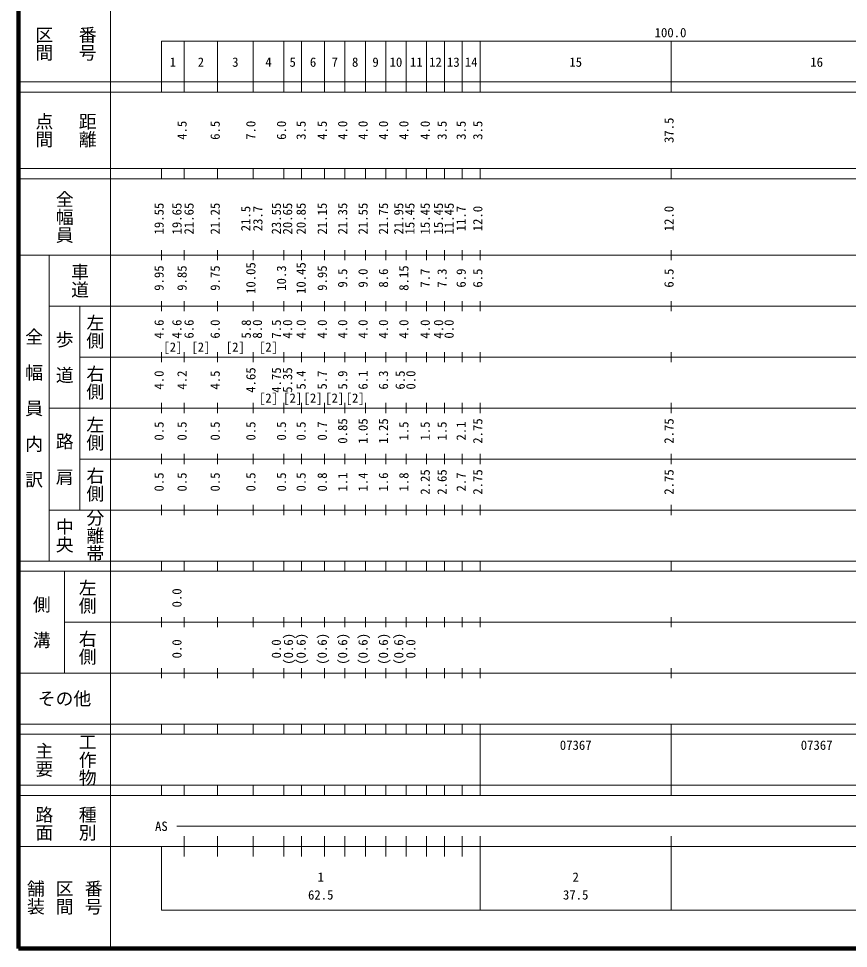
# Model space of a CAD drawing. Units: millimetres on the paper, enlarged 1000 times. Extents: x 40000 to 680000, y 20000 to 380000.
# Drawn here: x 40000 to 202727, y 20000 to 202409 of the extents above; entities that cross this region are included whole.
import ezdxf
from ezdxf.enums import TextEntityAlignment as Align

# ---------------------------------------------------------------- set-up
doc = ezdxf.new("R2010")
doc.units = ezdxf.units.MM
doc.header["$LTSCALE"] = 1000
doc.layers.add('M-TTL', color=2, linetype='Continuous', lineweight=140)
doc.layers.add('M-TTL-BAND', color=7, linetype='Continuous', lineweight=13)
doc.styles.add('@ＭＳ ゴシック', font='')
doc.styles.add('ＭＳ ゴシック', font='')
doc.styles.get('@ＭＳ ゴシック').set_extended_font_data('@MS Gothic')
doc.styles.get('ＭＳ ゴシック').set_extended_font_data('MS Gothic')

msp = doc.modelspace()

# ---------------------------------------------------------------- linework, layer by layer
at = {"layer": 'M-TTL'}
for p, q in [((40000, 380000), (40000, 20000)), ((40000, 20000), (680000, 20000))]:
    msp.add_line(p, q, dxfattribs=at)
at = {"layer": 'M-TTL-BAND'}
for p, q in [((58000, 370000), (58000, 20000)), ((68000, 198000), (579000, 198000)), ((68000, 198000), (68000, 188000)), ((72500, 188000), (72500, 198000)), ((79000, 188000), (79000, 198000)), ((86000, 188000), (86000, 198000)), ((92000, 188000), (92000, 198000)), ((95500, 188000), (95500, 198000)), ((100000, 188000), (100000, 198000)), ((104000, 188000), (104000, 198000)), ((108000, 188000), (108000, 198000)), ((112000, 188000), (112000, 198000)), ((116000, 188000), (116000, 198000)), ((120000, 188000), (120000, 198000)), ((123500, 188000), (123500, 198000)), ((127000, 188000), (127000, 198000)), ((130500, 188000), (130500, 198000)), ((168000, 188000), (168000, 198000)), ((40000, 190000), (579000, 190000)), ((40000, 188000), (579000, 188000)), ((40000, 173000), (579000, 173000)), ((68000, 171000), (68000, 173000)), ((72500, 171000), (72500, 173000)), ((79000, 171000), (79000, 173000)), ((86000, 171000), (86000, 173000)), ((92000, 171000), (92000, 173000)), ((95500, 171000), (95500, 173000)), ((100000, 171000), (100000, 173000)), ((104000, 171000), (104000, 173000)), ((108000, 171000), (108000, 173000)), ((112000, 171000), (112000, 173000)), ((116000, 171000), (116000, 173000)), ((120000, 171000), (120000, 173000)), ((123500, 171000), (123500, 173000)), ((127000, 171000), (127000, 173000)), ((130500, 171000), (130500, 173000)), ((168000, 171000), (168000, 173000)), ((40000, 171000), (579000, 171000)), ((68000, 155000), (68000, 157000)), ((72500, 155000), (72500, 157000)), ((79000, 155000), (79000, 157000)), ((86000, 155000), (86000, 157000)), ((92000, 155000), (92000, 157000)), ((95500, 155000), (95500, 157000)), ((100000, 155000), (100000, 157000)), ((104000, 155000), (104000, 157000)), ((108000, 155000), (108000, 157000)), ((112000, 155000), (112000, 157000)), ((116000, 155000), (116000, 157000)), ((120000, 155000), (120000, 157000)), ((123500, 155000), (123500, 157000)), ((127000, 155000), (127000, 157000)), ((130500, 155000), (130500, 157000)), ((168000, 155000), (168000, 157000)), ((40000, 156000), (579000, 156000)), ((46000, 96000), (46000, 156000)), ((46000, 146000), (579000, 146000)), ((52000, 146000), (52000, 106000)), ((68000, 145000), (68000, 147000)), ((72500, 145000), (72500, 147000)), ((79000, 145000), (79000, 147000)), ((86000, 145000), (86000, 147000)), ((92000, 145000), (92000, 147000)), ((95500, 145000), (95500, 147000)), ((100000, 145000), (100000, 147000)), ((104000, 145000), (104000, 147000)), ((108000, 145000), (108000, 147000)), ((112000, 145000), (112000, 147000)), ((116000, 145000), (116000, 147000)), ((120000, 145000), (120000, 147000)), ((123500, 145000), (123500, 147000)), ((127000, 145000), (127000, 147000)), ((130500, 145000), (130500, 147000)), ((168000, 145000), (168000, 147000)), ((68000, 135000), (68000, 137000)), ((72500, 135000), (72500, 137000)), ((79000, 135000), (79000, 137000)), ((86000, 135000), (86000, 137000)), ((92000, 135000), (92000, 137000)), ((95500, 135000), (95500, 137000)), ((100000, 135000), (100000, 137000)), ((104000, 135000), (104000, 137000)), ((108000, 135000), (108000, 137000)), ((112000, 135000), (112000, 137000)), ((116000, 135000), (116000, 137000)), ((120000, 135000), (120000, 137000)), ((123500, 135000), (123500, 137000)), ((127000, 135000), (127000, 137000)), ((130500, 135000), (130500, 137000)), ((168000, 135000), (168000, 137000)), ((52000, 136000), (579000, 136000)), ((46000, 126000), (579000, 126000)), ((68000, 125000), (68000, 127000)), ((72500, 125000), (72500, 127000)), ((79000, 125000), (79000, 127000)), ((86000, 125000), (86000, 127000)), ((92000, 125000), (92000, 127000)), ((95500, 125000), (95500, 127000)), ((100000, 125000), (100000, 127000)), ((104000, 125000), (104000, 127000)), ((108000, 125000), (108000, 127000)), ((112000, 125000), (112000, 127000)), ((116000, 125000), (116000, 127000)), ((120000, 125000), (120000, 127000)), ((123500, 125000), (123500, 127000)), ((127000, 125000), (127000, 127000)), ((130500, 125000), (130500, 127000)), ((168000, 125000), (168000, 127000)), ((68000, 115000), (68000, 117000)), ((72500, 115000), (72500, 117000)), ((79000, 115000), (79000, 117000)), ((86000, 115000), (86000, 117000)), ((92000, 115000), (92000, 117000)), ((95500, 115000), (95500, 117000)), ((100000, 115000), (100000, 117000)), ((104000, 115000), (104000, 117000)), ((108000, 115000), (108000, 117000)), ((112000, 115000), (112000, 117000)), ((116000, 115000), (116000, 117000)), ((120000, 115000), (120000, 117000)), ((123500, 115000), (123500, 117000)), ((127000, 115000), (127000, 117000)), ((130500, 115000), (130500, 117000)), ((168000, 115000), (168000, 117000)), ((52000, 116000), (579000, 116000)), ((46000, 106000), (579000, 106000)), ((68000, 105000), (68000, 107000)), ((72500, 105000), (72500, 107000)), ((79000, 105000), (79000, 107000)), ((86000, 105000), (86000, 107000)), ((92000, 105000), (92000, 107000)), ((95500, 105000), (95500, 107000)), ((100000, 105000), (100000, 107000)), ((104000, 105000), (104000, 107000)), ((108000, 105000), (108000, 107000)), ((112000, 105000), (112000, 107000)), ((116000, 105000), (116000, 107000)), ((120000, 105000), (120000, 107000)), ((123500, 105000), (123500, 107000)), ((127000, 105000), (127000, 107000)), ((130500, 105000), (130500, 107000)), ((168000, 105000), (168000, 107000)), ((40000, 96000), (579000, 96000)), ((68000, 94000), (68000, 96000)), ((72500, 94000), (72500, 96000)), ((79000, 94000), (79000, 96000)), ((86000, 94000), (86000, 96000)), ((92000, 94000), (92000, 96000)), ((95500, 94000), (95500, 96000)), ((100000, 94000), (100000, 96000)), ((104000, 94000), (104000, 96000)), ((108000, 94000), (108000, 96000)), ((112000, 94000), (112000, 96000)), ((116000, 94000), (116000, 96000)), ((120000, 94000), (120000, 96000)), ((123500, 94000), (123500, 96000)), ((127000, 94000), (127000, 96000)), ((130500, 94000), (130500, 96000)), ((168000, 94000), (168000, 96000)), ((40000, 94000), (579000, 94000)), ((49000, 94000), (49000, 74000)), ((49000, 84000), (579000, 84000)), ((68000, 83000), (68000, 85000)), ((72500, 83000), (72500, 85000)), ((79000, 83000), (79000, 85000)), ((86000, 83000), (86000, 85000)), ((92000, 83000), (92000, 85000)), ((95500, 83000), (95500, 85000)), ((100000, 83000), (100000, 85000)), ((104000, 83000), (104000, 85000)), ((108000, 83000), (108000, 85000)), ((112000, 83000), (112000, 85000)), ((116000, 83000), (116000, 85000)), ((120000, 83000), (120000, 85000)), ((123500, 83000), (123500, 85000)), ((127000, 83000), (127000, 85000)), ((130500, 83000), (130500, 85000)), ((168000, 83000), (168000, 85000)), ((68000, 73000), (68000, 75000)), ((72500, 73000), (72500, 75000)), ((79000, 73000), (79000, 75000)), ((86000, 73000), (86000, 75000)), ((92000, 73000), (92000, 75000)), ((95500, 73000), (95500, 75000)), ((100000, 73000), (100000, 75000)), ((104000, 73000), (104000, 75000)), ((108000, 73000), (108000, 75000)), ((112000, 73000), (112000, 75000)), ((116000, 73000), (116000, 75000)), ((120000, 73000), (120000, 75000)), ((123500, 73000), (123500, 75000)), ((127000, 73000), (127000, 75000)), ((130500, 73000), (130500, 75000)), ((168000, 73000), (168000, 75000)), ((40000, 74000), (579000, 74000)), ((40000, 64000), (579000, 64000)), ((68000, 62000), (68000, 64000)), ((72500, 62000), (72500, 64000)), ((79000, 62000), (79000, 64000)), ((86000, 62000), (86000, 64000)), ((92000, 62000), (92000, 64000)), ((95500, 62000), (95500, 64000)), ((100000, 62000), (100000, 64000)), ((104000, 62000), (104000, 64000)), ((108000, 62000), (108000, 64000)), ((112000, 62000), (112000, 64000)), ((116000, 62000), (116000, 64000)), ((120000, 62000), (120000, 64000)), ((123500, 62000), (123500, 64000)), ((127000, 62000), (127000, 64000)), ((130500, 62000), (130500, 64000)), ((168000, 62000), (168000, 64000)), ((40000, 62000), (579000, 62000)), ((130500, 52000), (130500, 62000)), ((168000, 52000), (168000, 62000)), ((168000, 52000), (168000, 62000)), ((40000, 52000), (579000, 52000)), ((68000, 50000), (68000, 52000)), ((72500, 50000), (72500, 52000)), ((79000, 50000), (79000, 52000)), ((86000, 50000), (86000, 52000)), ((92000, 50000), (92000, 52000)), ((95500, 50000), (95500, 52000)), ((100000, 50000), (100000, 52000)), ((104000, 50000), (104000, 52000)), ((108000, 50000), (108000, 52000)), ((112000, 50000), (112000, 52000)), ((116000, 50000), (116000, 52000)), ((120000, 50000), (120000, 52000)), ((123500, 50000), (123500, 52000)), ((127000, 50000), (127000, 52000)), ((130500, 50000), (130500, 52000)), ((168000, 50000), (168000, 52000)), ((40000, 50000), (579000, 50000)), ((71000, 44000), (565000, 44000)), ((72500, 38000), (72500, 42000)), ((79000, 38000), (79000, 42000)), ((86000, 38000), (86000, 42000)), ((92000, 38000), (92000, 42000)), ((95500, 38000), (95500, 42000)), ((100000, 38000), (100000, 42000)), ((104000, 38000), (104000, 42000)), ((108000, 38000), (108000, 42000)), ((112000, 38000), (112000, 42000)), ((116000, 38000), (116000, 42000)), ((120000, 38000), (120000, 42000)), ((123500, 38000), (123500, 42000)), ((127000, 38000), (127000, 42000)), ((130500, 27500), (130500, 42000)), ((168000, 27500), (168000, 42000)), ((40000, 40000), (579000, 40000)), ((68000, 40000), (68000, 27500)), ((68000, 27500), (579000, 27500))]:
    msp.add_line(p, q, dxfattribs=at)

# ---------------------------------------------------------------- texts
at = {"layer": 'M-TTL-BAND', "style": '@ＭＳ ゴシック'}
for s, p in [('番号', (53500, 197500)), ('区間', (45000, 197500)), ('点間', (45000, 180500)), ('距離', (53500, 180500)), ('全幅員', (49000, 163500)), ('車道', (52000, 151000)), ('左側', (55000, 141000)), ('全\u3000幅\u3000員\u3000内\u3000訳', (43000, 126000)), ('歩\u3000道', (49000, 136000)), ('右側', (55000, 131000)), ('左側', (55000, 121000)), ('路\u3000肩', (49000, 116000)), ('右側', (55000, 111000)), ('分離帯', (55000, 101000)), ('中央', (49000, 101000)), ('左側', (53500, 89000)), ('側\u3000溝', (44500, 84000)), ('右側', (53500, 79000)), ('主要', (45000, 57000)), ('工作物', (53500, 57000)), ('路面', (45000, 44500)), ('種別', (53500, 44500)), ('舗装', (43333, 30000)), ('区間', (49000, 30000)), ('番号', (54667, 30000))]:
    msp.add_text(s, height=2566, rotation=270, dxfattribs=at).set_placement(p, align=Align.MIDDLE_CENTER)
at = {"layer": 'M-TTL-BAND', "style": 'ＭＳ ゴシック'}
for s, p in [('100.0', (167844, 198195)), ('1', (70250, 192405)), ('2', (75750, 192405)), ('3', (82500, 192405)), ('4', (89000, 192405)), ('5', (93750, 192405)), ('6', (97750, 192405)), ('7', (102000, 192405)), ('8', (106000, 192405)), ('9', (110000, 192405)), ('10', (114000, 192405)), ('11', (118000, 192405)), ('12', (121750, 192405)), ('13', (125250, 192405)), ('14', (128750, 192405)), ('15', (149250, 192405)), ('16', (196500, 192405)), ('[2]', (70250, 136500)), ('[2]', (75750, 136500)), ('[2]', (82500, 136500)), ('[2]', (89000, 136500)), ('[2]', (89000, 126500)), ('[2]', (93750, 126500)), ('[2]', (97750, 126500)), ('[2]', (102000, 126500)), ('[2]', (106000, 126500)), ('07367', (149250, 58405)), ('07367', (196500, 58405)), ('AS', (68000, 42500)), ('1', (99250, 32523)), ('2', (149250, 32523)), ('62.5', (99250, 29033)), ('37.5', (149250, 29033))]:
    msp.add_text(s, height=1833, dxfattribs=at).set_placement(p, align=Align.BOTTOM_CENTER)
for s, p in [('37.5', (169000, 180500)), ('4.5', (73500, 180500)), ('6.5', (80000, 180500)), ('7.0', (87000, 180500)), ('6.0', (93000, 180500)), ('3.5', (96854, 180500)), ('4.5', (101000, 180500)), ('4.0', (105000, 180500)), ('4.0', (109000, 180500)), ('4.0', (113000, 180500)), ('4.0', (117000, 180500)), ('4.0', (121190, 180500)), ('3.5', (124500, 180500)), ('3.5', (128238, 180500)), ('3.5', (131500, 180500)), ('19.55', (69000, 163174)), ('19.65', (72500, 163174)), ('21.65', (74870, 163174)), ('21.25', (80000, 163174)), ('23.55', (92000, 163174)), ('20.65', (94198, 163174)), ('20.85', (96854, 163174)), ('21.15', (101000, 163174)), ('21.35', (105000, 163174)), ('21.55', (109000, 163174)), ('21.75', (113000, 163174)), ('21.95', (116000, 163174)), ('15.45', (118182, 163174)), ('15.45', (121190, 163174)), ('15.45', (123778, 163174)), ('11.45', (125889, 163174)), ('21.5', (86000, 163174)), ('23.7', (88370, 163174)), ('11.7', (128238, 163174)), ('12.0', (131500, 163174)), ('12.0', (169000, 163174)), ('9.95', (69000, 151500)), ('9.85', (73500, 151500)), ('9.75', (80000, 151500)), ('10.05', (87000, 151500)), ('10.3', (93000, 151500)), ('10.45', (96854, 151500)), ('9.95', (101000, 151500)), ('9.0', (109000, 151500)), ('8.6', (113000, 151500)), ('8.15', (117000, 151500)), ('7.7', (121190, 151500)), ('6.9', (128238, 151500)), ('9.5', (105000, 151500)), ('7.3', (124500, 151500)), ('6.5', (131500, 151500)), ('6.5', (169000, 151500)), ('4.6', (69000, 141500)), ('4.6', (72500, 141500)), ('6.6', (74870, 141500)), ('6.0', (80000, 141500)), ('5.8', (86094, 141500)), ('8.0', (88276, 141500)), ('7.5', (92000, 141500)), ('4.0', (94198, 141500)), ('4.0', (96854, 141500)), ('4.0', (101000, 141500)), ('4.0', (105000, 141500)), ('4.0', (109000, 141500)), ('4.0', (113000, 141500)), ('4.0', (117000, 141500)), ('4.0', (121190, 141500)), ('4.0', (123813, 141500)), ('0.0', (125870, 141500)), ('4.0', (69000, 131500)), ('4.2', (73500, 131500)), ('4.5', (80000, 131500)), ('4.65', (87000, 131500)), ('4.75', (92000, 131500)), ('5.35', (94198, 131500)), ('5.4', (96854, 131500)), ('5.7', (101000, 131500)), ('5.9', (105000, 131500)), ('6.1', (109000, 131500)), ('6.3', (113000, 131500)), ('6.5', (116282, 131500)), ('0.0', (118370, 131500)), ('0.5', (69000, 121500)), ('0.5', (73500, 121500)), ('0.5', (80000, 121500)), ('0.5', (87000, 121500)), ('0.5', (93000, 121500)), ('0.5', (96854, 121500)), ('0.7', (101000, 121500)), ('0.85', (105000, 121500)), ('1.05', (109000, 121500)), ('1.25', (113000, 121500)), ('1.5', (117000, 121500)), ('1.5', (121190, 121500)), ('1.5', (124500, 121500)), ('2.1', (128238, 121500)), ('2.75', (131500, 121500)), ('2.75', (169000, 121500)), ('0.5', (69000, 111500)), ('0.5', (73500, 111500)), ('0.5', (80000, 111500)), ('0.5', (87000, 111500)), ('0.5', (93000, 111500)), ('0.5', (96854, 111500)), ('0.8', (101000, 111500)), ('1.1', (105000, 111500)), ('1.4', (109000, 111500)), ('1.6', (113000, 111500)), ('1.8', (117000, 111500)), ('2.25', (121190, 111500)), ('2.65', (124500, 111500)), ('2.7', (128238, 111500)), ('2.75', (131500, 111500)), ('2.75', (169000, 111500)), ('0.0', (72500, 88764)), ('0.0', (72500, 78764)), ('0.0', (92000, 78764)), ('(0.6)', (94370, 78764)), ('(0.6)', (96854, 78764)), ('(0.6)', (101000, 78764)), ('(0.6)', (105000, 78764)), ('(0.6)', (109000, 78764)), ('(0.6)', (113000, 78764)), ('(0.6)', (116000, 78764)), ('0.0', (118370, 78764))]:
    msp.add_text(s, height=1833, rotation=90, dxfattribs=at).set_placement(p, align=Align.BOTTOM_CENTER)
msp.add_text('その他', height=2566, dxfattribs=at).set_placement((49000, 69000), align=Align.MIDDLE_CENTER)

doc.saveas('drawing.dxf')
